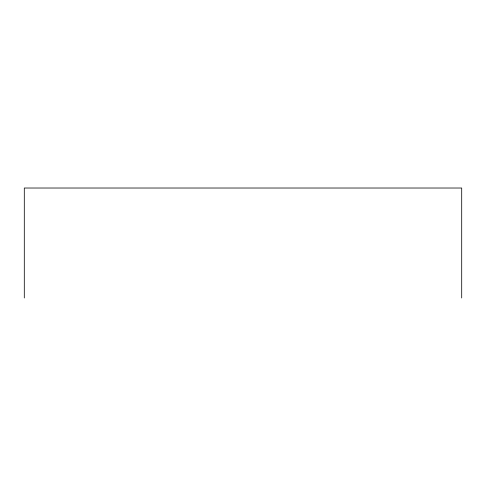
<?xml version="1.0" encoding="UTF-8"?>
<svg xmlns="http://www.w3.org/2000/svg" width="486" height="486" viewBox="0 0 486 486"><rect width="100%" height="100%" fill="white"/><g stroke="black" fill="none" stroke-linecap="round" stroke-linejoin="round"><path stroke-width="0.73" d="M461.7 297.979L461.7 188.021L24.3 188.021L24.3 297.979"/></g></svg>
